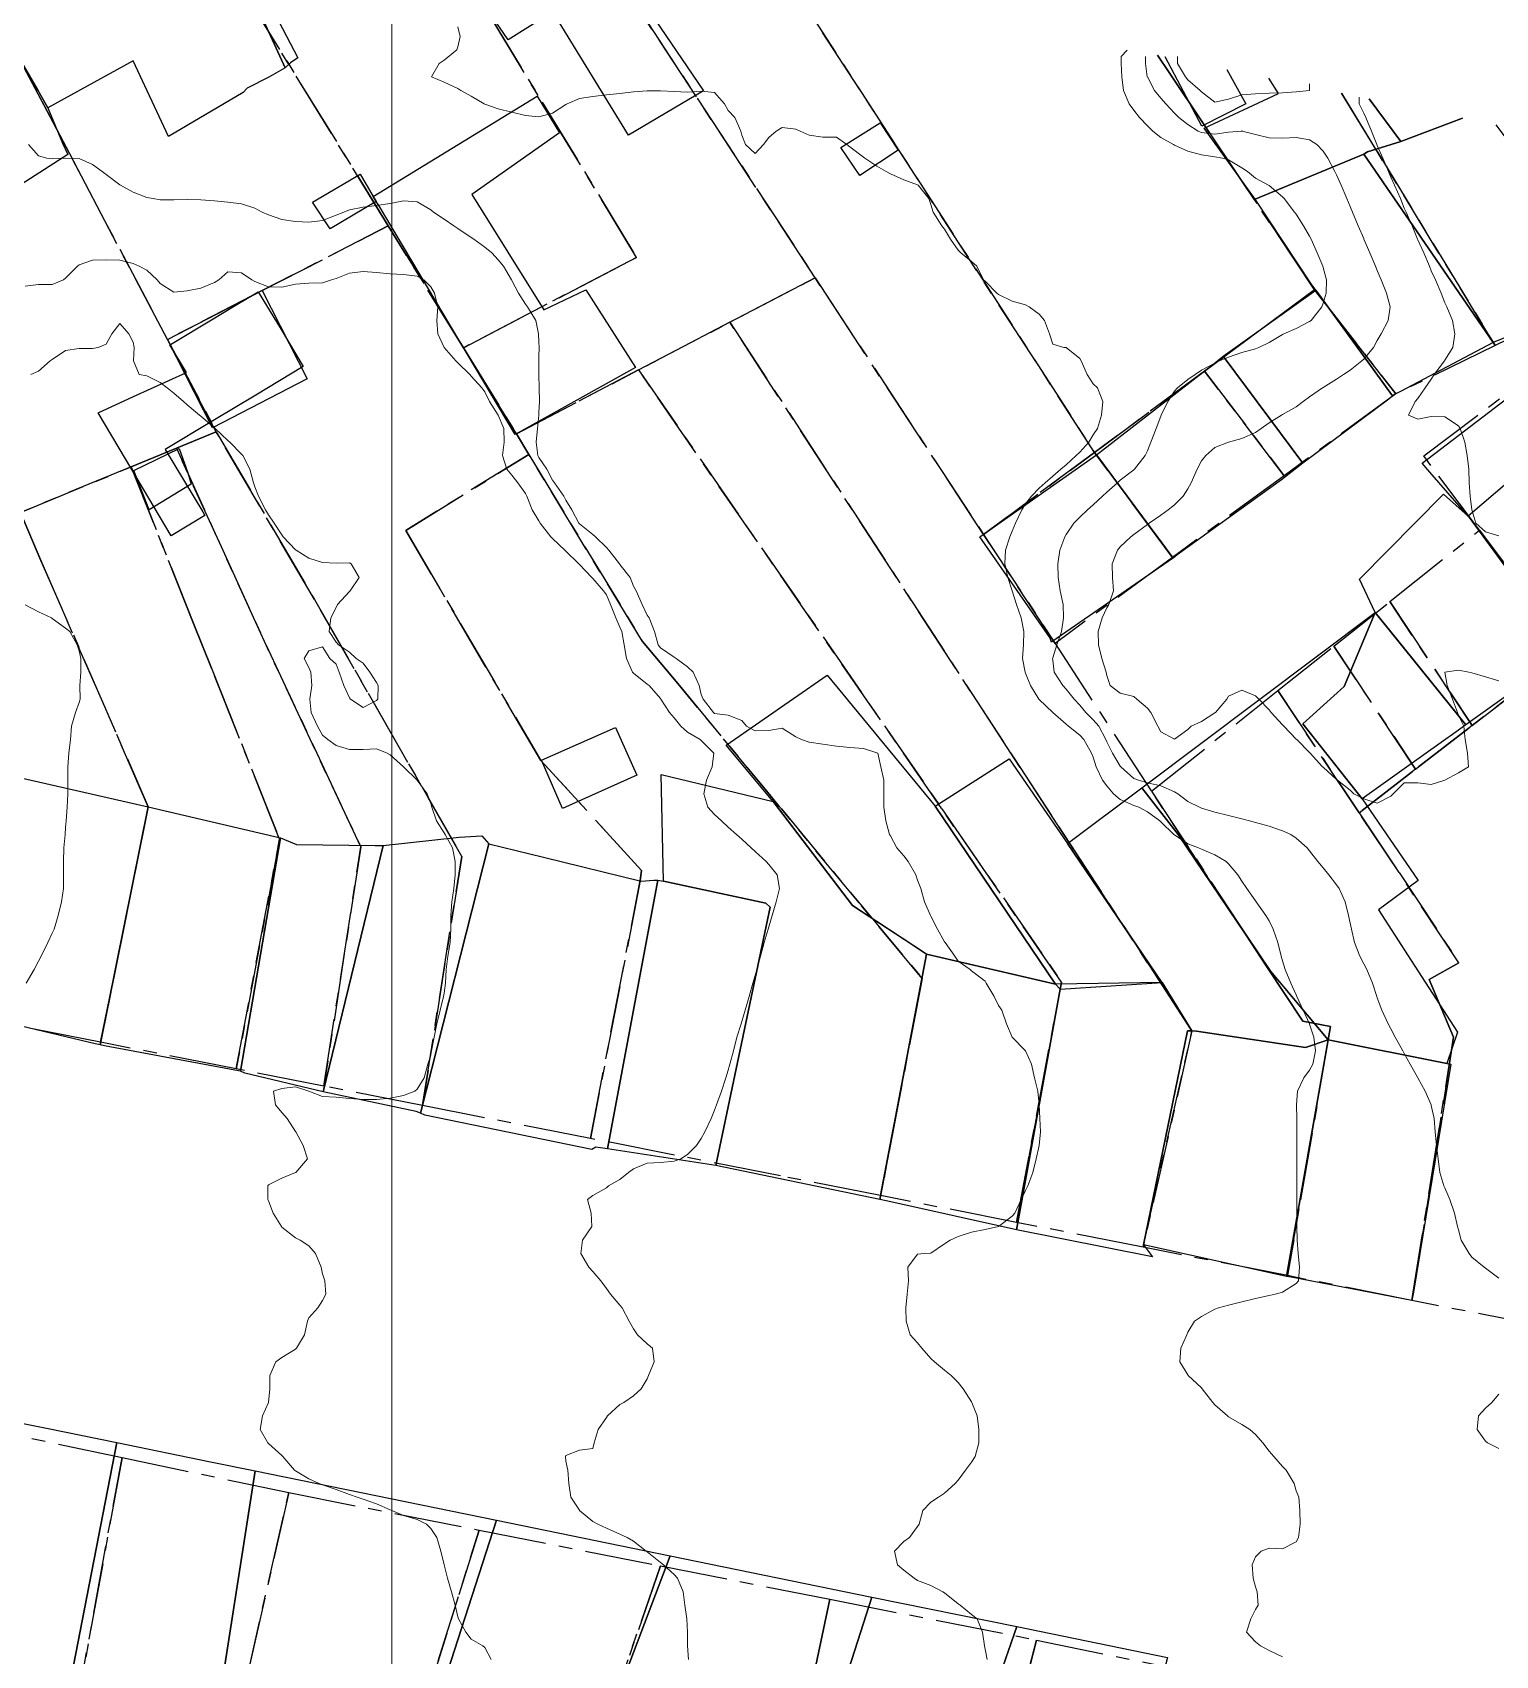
# Model space of a CAD drawing. Header units: centimetres. Extents: x 0 to 642158, y -847 to 649707.
# Drawn here: x 616553.5 to 616607.6, y 621725.4 to 621785.4 of the extents above; entities that cross this region are included whole.
import ezdxf

# ---------------------------------------------------------------- set-up
doc = ezdxf.new("R2010")
doc.units = ezdxf.units.CM
doc.header["$MEASUREMENT"] = 0
doc.linetypes.add('CENTERX2', pattern=[4, 2.5, -0.5, 0.5, -0.5])
doc.layers.add('MEV_grille', color=254, linetype='Continuous', lineweight=9)
doc.layers.add('WAL_topographie 0.5', color=253, linetype='Continuous', lineweight=20)
doc.layers.add('SPW_batiments', color=7, linetype='Continuous')
doc.layers.add('SPW_parcellaire cadastral', color=7, linetype='CENTERX2', lineweight=25, true_color=0xff0542)

# ---------------------------------------------------------------- blocks, each defined once
blk = doc.blocks.new('*U112')
at = {"layer": 'MEV_grille', "transparency": 33554687}
blk.add_lwpolyline([(0, 1825.476), (0, -1825.476)], dxfattribs=at)
blk = doc.blocks.new('*U113')
at = {"layer": 'MEV_grille', "color": 0, "linetype": 'ByBlock', "lineweight": -2, "transparency": 16777216}
blk.add_blockref('*U112', (1200, 0), dxfattribs=at)

msp = doc.modelspace()

# ---------------------------------------------------------------- linework, layer by layer
at = {"layer": 'SPW_batiments'}
for points in [[(616561.532, 621787.002), (616562.871, 621784.083), (616562.268, 621783.735), (616561.463, 621783.34), (616561.318, 621783.177), (616558.553, 621781.549), (616557.248, 621784.34), (616554.09, 621782.608), (616553.719, 621783.256), (616552.889, 621784.704), (616550.118, 621789.956), (616550.435, 621789.82), (616555.353, 621792.767)], [(616578.336, 621783.235), (616575.569, 621781.601), (616572.769, 621786.151), (616571.11, 621785.127), (616568.519, 621788.933), (616567.019, 621787.933), (616566.686, 621788.383), (616562.636, 621785.8), (616563.336, 621784.45), (616563.066, 621784.27), (616562.871, 621784.083), (616561.532, 621787.002), (616561.738, 621787.125), (616567.168, 621790.328)], [(616574.55, 621788.804), (616578.336, 621783.235)], [(616553.719, 621783.256), (616554.09, 621782.608), (616554.64, 621781.3), (616554.837, 621780.882), (616551.237, 621778.582), (616549.031, 621782.266), (616549.307, 621782.488), (616552.889, 621784.704), (616553.719, 621783.256)], [(616598.386, 621782.754), (616596.769, 621781.93), (616595.415, 621784.498)], [(616597.689, 621784.029), (616598.386, 621782.754)], [(616602.955, 621782.942), (616604.122, 621781.357), (616602.895, 621780.983), (616602.757, 621780.898), (616598.737, 621779.232), (616596.851, 621781.851), (616599.594, 621783.134), (616599.242, 621783.708)], [(616573.019, 621781.684), (616569.77, 621779.401), (616572.437, 621775.134), (616573.987, 621775.884), (616575.82, 621773.002), (616571.371, 621770.534), (616566.352, 621778.957), (616566.237, 621779.15), (616566.122, 621779.334), (616572.186, 621783.034), (616573.019, 621781.684)], [(616606.406, 621782.23), (616604.122, 621781.357), (616602.955, 621782.942)], [(616608.329, 621781.833), (616612.1, 621776.011), (616611.931, 621775.956), (616611.99, 621775.74), (616607.536, 621773.938), (616602.757, 621780.898), (616602.895, 621780.983), (616604.122, 621781.357), (616606.406, 621782.23)], [(616585.536, 621781.036), (616584.119, 621780.102), (616583.419, 621781.135), (616584.869, 621782.052), (616585.536, 621781.036)], [(616607.536, 621773.938), (616604.117, 621772.123), (616603.965, 621772.043), (616603.819, 621771.957), (616600.976, 621775.863), (616600.81, 621776.104), (616598.737, 621779.232), (616602.757, 621780.898), (616607.536, 621773.938)], [(616566.122, 621779.334), (616566.237, 621779.15), (616564.537, 621778.133), (616563.878, 621779.117), (616565.637, 621780.15), (616566.122, 621779.334)], [(616557.196, 621769.239), (616555.956, 621771.334), (616557.266, 621771.93), (616559.218, 621772.817), (616558.602, 621773.845), (616558.628, 621773.861), (616560.204, 621774.806), (616560.898, 621775.222), (616561.084, 621775.334), (616561.876, 621775.809), (616562.716, 621774.408), (616562.988, 621773.956), (616563.536, 621773.042), (616561.784, 621771.991), (616560.261, 621771.078), (616560.192, 621771.036), (616558.435, 621769.982), (616559.822, 621767.669), (616559.903, 621767.531), (616558.651, 621766.78), (616557.196, 621769.239)], [(616563.688, 621772.583), (616560.188, 621770.783), (616558.52, 621774.049), (616562.02, 621775.85), (616563.688, 621772.583)], [(616603.819, 621771.957), (616603.681, 621771.839), (616600.497, 621769.472), (616597.556, 621773.424), (616600.976, 621775.863), (616603.819, 621771.957)], [(616600.497, 621769.472), (616599.716, 621768.851), (616595.857, 621766.079), (616595.699, 621765.965), (616592.866, 621769.774), (616597.155, 621773.112), (616597.556, 621773.424), (616600.497, 621769.472)], [(616605.198, 621769.137), (616604.912, 621769.466), (616608.925, 621772.538), (616610.16, 621770.527), (616610.37, 621770.184), (616609.565, 621770.021), (616606.613, 621767.507), (616605.198, 621769.137)], [(616559.264, 621769.115), (616559.388, 621768.7), (616557.838, 621767.749), (616557.271, 621769.198), (616558.954, 621770.017), (616559.264, 621769.115)], [(616595.699, 621765.965), (616595.516, 621765.833), (616591.222, 621762.865), (616591.212, 621762.858), (616591.146, 621763.027), (616588.559, 621766.743), (616592.866, 621769.774), (616595.699, 621765.965)], [(616606.613, 621767.507), (616610.296, 621762.487), (616606.527, 621759.796), (616603.179, 621763.954), (616602.59, 621765.185), (616605.695, 621768.324), (616606.613, 621767.507)], [(616595.894, 621755.746), (616594.546, 621757.47), (616603.179, 621763.954), (616602.027, 621761.221), (616601.266, 621760.53), (616600.505, 621759.838), (616602.69, 621757.058), (616604.767, 621754.045), (616603.3, 621752.962), (616604.509, 621751.085), (616606.214, 621748.44), (616605.82, 621747.283), (616601.437, 621748.154), (616599.658, 621750.273), (616599.303, 621750.696), (616595.894, 621755.746)], [(616602.027, 621761.221), (616603.179, 621763.954), (616603.963, 621762.98), (616606.527, 621759.796), (616606.396, 621759.703), (616605.95, 621759.385), (616605.879, 621759.334), (616604.714, 621758.502), (616604.335, 621758.231), (616602.69, 621757.058), (616601.116, 621759.06), (616600.505, 621759.838), (616601.266, 621760.53), (616602.027, 621761.221)], [(616579.177, 621759.05), (616582.909, 621761.637), (616586.91, 621756.794), (616591.356, 621750.205), (616586.581, 621751.322), (616583.848, 621753.116), (616580.914, 621756.961), (616579.177, 621759.05)], [(616575.872, 621757.935), (616573.122, 621756.701), (616572.346, 621758.495), (616575.089, 621759.702), (616575.872, 621757.935)], [(616589.642, 621758.539), (616591.798, 621755.406), (616595.28, 621750.275), (616591.356, 621750.205), (616586.91, 621756.794), (616589.642, 621758.539)], [(616557.805, 621756.772), (616556.024, 621747.964), (616555.847, 621748.006), (616551.447, 621749.058), (616551.212, 621749.122), (616552.768, 621757.908), (616557.805, 621756.772)], [(616585.766, 621751.857), (616586.581, 621751.322), (616584.858, 621742.256), (616578.798, 621743.512), (616580.803, 621753.059), (616580.64, 621753.205), (616576.864, 621754.014), (616576.773, 621757.967), (616580.914, 621756.961), (616581.469, 621756.233), (616583.848, 621753.116), (616585.766, 621751.857)], [(616596.564, 621748.474), (616596.398, 621748.483), (616596.387, 621748.501), (616595.409, 621750.085), (616595.415, 621750.089), (616595.421, 621750.092), (616595.292, 621750.275), (616595.28, 621750.275), (616591.798, 621755.406), (616594.546, 621757.47), (616595.894, 621755.746), (616596.661, 621754.61), (616599.303, 621750.696), (616601.437, 621748.154), (616600.603, 621747.874), (616596.564, 621748.474)], [(616562.697, 621755.617), (616561.221, 621746.989), (616561.005, 621747.029), (616556.194, 621747.926), (616556.024, 621747.964), (616557.805, 621756.772), (616562.697, 621755.617)], [(616563.291, 621755.38), (616566.192, 621755.333), (616566.488, 621755.337), (616564.276, 621746.236), (616561.379, 621746.921), (616561.221, 621746.989), (616562.697, 621755.617), (616563.291, 621755.38)], [(616570.395, 621755.401), (616567.875, 621745.438), (616567.716, 621745.506), (616564.276, 621746.236), (616566.488, 621755.337), (616569.3, 621755.648), (616570.147, 621755.696), (616570.395, 621755.401)], [(616572.425, 621754.905), (616576.036, 621754.024), (616576.498, 621754.05), (616576.652, 621754.059), (616574.789, 621744.12), (616574.357, 621744.186), (616574.208, 621744.1), (616568.033, 621745.37), (616567.875, 621745.438), (616570.395, 621755.401), (616572.425, 621754.905)], [(616576.864, 621754.014), (616580.64, 621753.205), (616580.803, 621753.059), (616578.798, 621743.512), (616574.789, 621744.12), (616576.652, 621754.059), (616576.864, 621754.014)], [(616591.356, 621750.205), (616591.521, 621750.021), (616589.908, 621741.128), (616585.266, 621742.161), (616585.095, 621742.201), (616584.858, 621742.256), (616586.581, 621751.322), (616591.356, 621750.205)], [(616596.398, 621748.483), (616596.229, 621748.481), (616594.609, 621740.572), (616594.943, 621740.128), (616589.908, 621741.128), (616591.521, 621750.021), (616595.292, 621750.275), (616596.398, 621748.483)], [(616596.564, 621748.474), (616600.603, 621747.874), (616601.437, 621748.154), (616599.89, 621739.407), (616599.67, 621739.455), (616594.609, 621740.572), (616596.229, 621748.481), (616596.398, 621748.483), (616596.564, 621748.474)], [(616605.82, 621747.283), (616605.969, 621747.253), (616604.596, 621738.825), (616604.536, 621738.512), (616600.071, 621739.381), (616599.89, 621739.407), (616601.437, 621748.154), (616605.82, 621747.283)], [(616547.052, 621716.624), (616547.895, 621721.438), (616550.773, 621734.463), (616552.321, 621734.147), (616554.049, 621733.794), (616556.649, 621733.262), (616553.17, 621715.391), (616547.052, 621716.624)], [(616552.853, 621713.779), (616553.17, 621715.391), (616556.649, 621733.262), (616560.103, 621732.556), (616561.761, 621732.217), (616558.727, 621712.8), (616555.925, 621713.267), (616554.528, 621706.818), (616551.619, 621707.497), (616552.853, 621713.779)], [(616561.761, 621732.217), (616570.688, 621730.393), (616562.4, 621704.76), (616557.865, 621690.607), (616556.188, 621689.757), (616553.786, 621693.716), (616558.727, 621712.8), (616561.761, 621732.217)], [(616577.103, 621729.081), (616572.599, 621717.19), (616571.733, 621715.137), (616569.672, 621710.252), (616566.964, 621702.755), (616562.4, 621704.76), (616570.688, 621730.393), (616577.103, 621729.081)], [(616584.565, 621727.556), (616581.508, 621718.03), (616581.253, 621717.476), (616579.75, 621714.215), (616578.67, 621709.952), (616578.297, 621708.479), (616569.672, 621710.252), (616572.599, 621717.19), (616577.103, 621729.081), (616584.565, 621727.556)], [(616583.891, 621713.417), (616579.75, 621714.215), (616581.508, 621718.03), (616584.565, 621727.556), (616589.919, 621726.462), (616586.687, 621717.134), (616586.453, 621715.596), (616583.891, 621713.417)], [(616586.453, 621715.596), (616586.687, 621717.134), (616586.962, 621717.926), (616589.919, 621726.462), (616595.491, 621725.322), (616594.802, 621722.696), (616594.281, 621720.712), (616593.892, 621719.229), (616593.891, 621719.226), (616593.889, 621719.218), (616591.374, 621716.209), (616588.493, 621717.33), (616586.453, 621715.596)]]:
    msp.add_lwpolyline(points, dxfattribs=at)
at = {"layer": 'SPW_parcellaire cadastral'}
for points in [[(616558.082, 621792.203), (616561.354, 621786.893), (616566.681, 621778.247), (616562.021, 621775.849), (616558.513, 621774.045), (616554.891, 621780.916), (616554.05, 621782.509), (616550.062, 621790.061)], [(616569.459, 621773.738), (616566.681, 621778.247), (616561.354, 621786.893), (616558.082, 621792.203)], [(616558.847, 621770.025), (616557.174, 621769.336), (616553.082, 621767.652), (616552.488, 621769.048), (616551.179, 621772.129), (616548.36, 621778.761), (616544.906, 621786.888), (616550.062, 621790.061), (616554.05, 621782.509), (616554.891, 621780.916), (616558.513, 621774.045), (616560.321, 621770.632), (616558.847, 621770.025)], [(616569.459, 621773.738), (616575.862, 621777.078), (616568.223, 621789.653), (616567.906, 621790.176)], [(616567.906, 621790.176), (616568.223, 621789.653), (616575.862, 621777.078), (616569.459, 621773.738)], [(616574.235, 621788.869), (616575.912, 621786.313), (616582.467, 621776.323), (616579.317, 621774.68), (616575.939, 621772.918), (616571.417, 621770.559), (616569.459, 621773.738)], [(616581.46, 621787.378), (616581.869, 621786.745), (616592.796, 621769.867), (616588.692, 621766.836), (616582.467, 621776.323), (616575.912, 621786.313), (616574.235, 621788.869)], [(616595.125, 621784.558), (616595.555, 621783.916), (616596.856, 621781.973), (616600.937, 621775.879), (616596.867, 621772.873), (616592.796, 621769.867), (616581.869, 621786.745), (616581.46, 621787.378)], [(616607.614, 621773.823), (616603.938, 621772.031), (616600.937, 621775.879), (616596.856, 621781.973), (616595.555, 621783.916), (616595.125, 621784.558)], [(616607.637, 621781.976), (616612.1, 621776.01), (616607.614, 621773.823), (616603.23, 621781.015), (616601.926, 621783.154)], [(616601.926, 621783.154), (616603.23, 621781.015), (616607.614, 621773.823)], [(616571.875, 621769.794), (616567.326, 621766.982), (616572.322, 621758.483), (616576.049, 621754.416), (616575.995, 621754.049), (616574.16, 621744.504), (616567.948, 621745.725), (616569.399, 621754.932), (616563.954, 621764.433), (616560.321, 621770.632), (616558.513, 621774.045), (616562.021, 621775.849), (616566.681, 621778.247), (616569.459, 621773.738), (616571.417, 621770.559), (616571.875, 621769.794)], [(616591.336, 621762.806), (616594.902, 621757.347), (616599.173, 621750.854), (616600.495, 621748.847), (616601.522, 621748.645), (616599.933, 621739.436), (616594.591, 621740.486), (616596.399, 621748.483), (616591.691, 621755.702), (616589.842, 621758.538), (616579.317, 621774.68), (616582.467, 621776.323), (616588.692, 621766.836), (616591.336, 621762.806)], [(616599.81, 621769.009), (616596.867, 621772.873), (616600.937, 621775.879), (616603.938, 621772.031), (616599.81, 621769.009)], [(616575.939, 621772.918), (616579.317, 621774.68), (616589.842, 621758.538), (616591.691, 621755.702), (616596.399, 621748.483), (616594.591, 621740.486), (616589.914, 621741.406), (616591.58, 621750.286), (616587.152, 621756.693), (616575.939, 621772.918)], [(616571.875, 621769.794), (616571.417, 621770.559), (616575.939, 621772.918), (616587.152, 621756.693), (616591.58, 621750.286), (616589.914, 621741.406), (616584.885, 621742.395), (616586.428, 621750.423), (616584.088, 621753.214), (616581.217, 621756.691), (616581.14, 621756.785), (616580.667, 621757.357), (616577.393, 621761.323), (616576.081, 621762.879), (616571.875, 621769.794)], [(616599.81, 621769.009), (616595.682, 621765.988), (616592.796, 621769.867), (616596.867, 621772.873), (616599.81, 621769.009)], [(616623.997, 621744.39), (616622.196, 621746.789), (616618.87, 621751.22), (616618.372, 621751.884), (616617.069, 621753.619), (616614.916, 621756.488), (616611.386, 621761.191), (616610.366, 621762.549), (616609.383, 621763.859), (616607.032, 621766.991), (616604.971, 621769.737), (616608.62, 621772.488), (616610.171, 621770.255), (616611.85, 621768.049), (616612.977, 621766.568), (616617.066, 621761.196), (616619.132, 621758.483), (616619.918, 621757.45), (616627.793, 621747.104), (616623.997, 621744.39)], [(616558.847, 621770.025), (616560.321, 621770.632), (616563.954, 621764.433), (616569.399, 621754.932), (616567.948, 621745.725), (616564.304, 621746.442), (616565.664, 621755.282), (616562.169, 621762.737), (616558.847, 621770.025)], [(616561.063, 621747.079), (616562.662, 621755.576), (616560.143, 621761.892), (616559.483, 621763.546), (616557.174, 621769.336), (616558.847, 621770.025), (616562.169, 621762.737), (616565.664, 621755.282), (616564.304, 621746.442), (616561.063, 621747.079)], [(616571.875, 621769.794), (616576.081, 621762.879), (616577.393, 621761.323), (616580.667, 621757.357), (616581.14, 621756.785), (616581.217, 621756.691), (616584.088, 621753.214), (616586.428, 621750.423), (616584.885, 621742.395), (616581.186, 621743.122), (616574.16, 621744.504), (616575.995, 621754.049), (616576.049, 621754.416), (616572.322, 621758.483), (616567.326, 621766.982), (616571.875, 621769.794)], [(616591.336, 621762.806), (616588.692, 621766.836), (616592.796, 621769.867), (616595.682, 621765.988), (616591.336, 621762.806)], [(616551.195, 621749.02), (616552.951, 621758.938), (616552.411, 621759.044), (616552.435, 621759.162), (616552.759, 621760.81), (616551.767, 621762.604), (616549.98, 621765.986), (616548.936, 621767.961), (616552.488, 621769.048), (616553.082, 621767.652), (616553.839, 621765.872), (616557.805, 621756.771), (616556.045, 621748.066), (616551.195, 621749.02)], [(616561.063, 621747.079), (616556.045, 621748.066), (616557.805, 621756.771), (616553.839, 621765.872), (616553.082, 621767.652), (616557.174, 621769.336), (616559.483, 621763.546), (616560.143, 621761.892), (616562.662, 621755.576), (616561.063, 621747.079)], [(616606.763, 621759.773), (616603.713, 621764.352), (616607.032, 621766.991), (616609.383, 621763.859), (616610.366, 621762.549), (616606.763, 621759.773)], [(616606.763, 621759.773), (616604.671, 621758.162), (616601.645, 621762.707), (616603.713, 621764.352), (616606.763, 621759.773)], [(616601.645, 621762.707), (616604.671, 621758.162), (616602.58, 621756.551), (616599.576, 621761.063), (616601.645, 621762.707)], [(616606.763, 621759.773), (616610.366, 621762.549), (616611.386, 621761.191), (616608.872, 621756.538), (616611.509, 621752.877), (616610.923, 621752.255), (616612.676, 621750.027), (616614.371, 621747.874), (616617.798, 621743.518), (616619.591, 621741.239), (616613.372, 621736.793), (616604.535, 621738.512), (616606.073, 621748.255), (616605.173, 621750.388), (616606.273, 621751.005), (616604.056, 621754.334), (616602.58, 621756.551), (616604.671, 621758.162), (616606.763, 621759.773)], [(616604.535, 621738.512), (616599.933, 621739.436), (616601.522, 621748.645), (616600.495, 621748.847), (616599.173, 621750.854), (616594.902, 621757.347), (616599.576, 621761.063), (616602.58, 621756.551), (616604.056, 621754.334), (616606.273, 621751.005), (616605.173, 621750.388), (616606.073, 621748.255), (616604.535, 621738.512)], [(616556.836, 621732.714), (616552.221, 621707.297), (616550.558, 621699.61), (616550.247, 621700.099), (616548.846, 621702.331), (616545.322, 621707.828), (616547.344, 621716.578), (616548.062, 621720.886), (616548.477, 621723.316), (616550.571, 621734.033), (616556.836, 621732.714)], [(616556.836, 621732.714), (616563, 621731.416), (616558.728, 621712.499), (616554.03, 621693.449), (616556.348, 621689.849), (616555.225, 621689.011), (616551.607, 621686.309), (616545.71, 621696.678), (616550.558, 621699.61), (616552.221, 621707.297), (616556.836, 621732.714)], [(616563, 621731.416), (616570.044, 621730.027), (616564.935, 621713.745), (616562.446, 621704.8), (616557.948, 621690.883), (616557.324, 621690.479), (616556.348, 621689.849), (616554.03, 621693.449), (616558.728, 621712.499), (616563, 621731.416)], [(616559.14, 621691.77), (616557.948, 621690.883), (616562.446, 621704.8), (616564.935, 621713.745), (616570.044, 621730.027), (616576.742, 621728.707), (616573.435, 621719.102), (616572.512, 621716.706), (616567.229, 621703.001), (616565.01, 621696.159), (616562.618, 621694.371), (616559.14, 621691.77)], [(616577.347, 621705.464), (616575.171, 621703.758), (616571.325, 621700.881), (616570.402, 621700.191), (616569.472, 621699.495), (616566.129, 621696.995), (616565.01, 621696.159), (616567.229, 621703.001), (616572.512, 621716.706), (616573.435, 621719.102), (616576.742, 621728.707), (616583.015, 621727.471), (616580.803, 621717.206), (616579.69, 621713.426), (616578.547, 621709.542), (616578.44, 621709.179), (616578.131, 621708.129), (616577.347, 621705.464)], [(616578.547, 621709.542), (616579.69, 621713.426), (616580.803, 621717.206), (616583.015, 621727.471), (616590.654, 621725.965), (616588.288, 621716.882), (616586.911, 621715.846), (616582.755, 621712.717), (616578.547, 621709.542)], [(616577.347, 621705.464), (616578.131, 621708.129), (616578.44, 621709.179), (616578.547, 621709.542), (616582.755, 621712.717), (616586.911, 621715.846), (616588.288, 621716.882), (616590.654, 621725.965), (616595.176, 621725.031), (616593.412, 621718.238), (616590.793, 621716.122), (616583.702, 621710.517), (616580.123, 621707.642), (616578.664, 621706.498), (616577.347, 621705.464)]]:
    msp.add_lwpolyline(points, dxfattribs=at)
at = {"layer": 'WAL_topographie 0.5'}
for points in [[(616569.25, 621785.607), (616569.336, 621785.25), (616569.25, 621784.865), (616569.221, 621784.75), (616568.75, 621784.373), (616568.568, 621784.25), (616568.279, 621783.75), (616568.75, 621783.56), (616569.25, 621783.319), (616569.37, 621783.25), (616569.75, 621783.034), (616570.229, 621782.75), (616570.25, 621782.737), (616570.75, 621782.567), (616571.25, 621782.451), (616571.75, 621782.319), (616572.25, 621782.277), (616572.75, 621782.404), (616573.25, 621782.725), (616573.302, 621782.75), (616573.75, 621782.953), (616574.25, 621783.023), (616574.75, 621783.089), (616575.25, 621783.143), (616575.75, 621783.199), (616576.25, 621783.241), (616576.75, 621783.24), (616577.25, 621783.207), (616577.75, 621783.184), (616578.25, 621783.226), (616578.75, 621783.175), (616579.12, 621782.75), (616579.25, 621782.513), (616579.494, 621782.25), (616579.723, 621781.75), (616579.75, 621781.6), (616579.89, 621781.25), (616580.25, 621780.917), (616580.56, 621781.25), (616580.75, 621781.512), (616581.028, 621781.75), (616581.25, 621781.883), (616581.75, 621781.816), (616581.917, 621781.75), (616582.25, 621781.594), (616582.75, 621781.517), (616583.25, 621781.517), (616583.633, 621781.25), (616583.75, 621781.16), (616584.25, 621780.781), (616584.306, 621780.75), (616584.75, 621780.448), (616585.089, 621780.25), (616585.25, 621780.171), (616585.75, 621779.949), (616586.25, 621779.764), (616586.281, 621779.75), (616586.674, 621779.25), (616586.75, 621779.036), (616586.831, 621778.75), (616587.154, 621778.25), (616587.25, 621778.12), (616587.476, 621777.75), (616587.75, 621777.341), (616587.859, 621777.25), (616588.25, 621776.929), (616588.45, 621776.75), (616588.695, 621776.25), (616588.75, 621776.197), (616589.19, 621775.75), (616589.25, 621775.707), (616589.75, 621775.459), (616590.25, 621775.33), (616590.385, 621775.25), (616590.75, 621774.979), (616590.95, 621774.75), (616591.131, 621774.25), (616591.25, 621773.875), (616591.666, 621773.75), (616591.75, 621773.743), (616592.25, 621773.339), (616592.297, 621773.25), (616592.528, 621772.75), (616592.75, 621772.409), (616592.901, 621772.25), (616593.101, 621771.75), (616593.06, 621771.25), (616592.904, 621770.75), (616592.75, 621770.514), (616592.585, 621770.25), (616592.25, 621769.882), (616592.119, 621769.75), (616591.75, 621769.412), (616591.557, 621769.25), (616591.25, 621768.994), (616590.969, 621768.75), (616590.75, 621768.545), (616590.468, 621768.25), (616590.25, 621767.966), (616590.106, 621767.75), (616589.871, 621767.25), (616589.75, 621766.953), (616589.663, 621766.75), (616589.501, 621766.25), (616589.486, 621765.75), (616589.595, 621765.25), (616589.75, 621764.75), (616589.75, 621764.75), (616589.908, 621764.25), (616590.084, 621763.75), (616590.179, 621763.25), (616590.165, 621762.75), (616590.132, 621762.25), (616590.228, 621761.75), (616590.25, 621761.708), (616590.431, 621761.25), (616590.733, 621760.75), (616590.75, 621760.729), (616591.25, 621760.252), (616591.252, 621760.25), (616591.75, 621759.823), (616591.837, 621759.75), (616592.25, 621759.421), (616592.402, 621759.25), (616592.688, 621758.75), (616592.75, 621758.608), (616592.859, 621758.25), (616593.092, 621757.75), (616593.25, 621757.548), (616593.503, 621757.25), (616593.75, 621757.039), (616594.25, 621756.815), (616594.441, 621756.75), (616594.75, 621756.584), (616595.208, 621756.25), (616595.25, 621756.211), (616595.732, 621755.75), (616595.75, 621755.735), (616596.25, 621755.396), (616596.638, 621755.25), (616596.75, 621755.199), (616597.25, 621754.991), (616597.664, 621754.75), (616597.75, 621754.657), (616598.093, 621754.25), (616598.25, 621754.021), (616598.434, 621753.75), (616598.75, 621753.292), (616598.78, 621753.25), (616599.136, 621752.75), (616599.25, 621752.554), (616599.406, 621752.25), (616599.581, 621751.75), (616599.7, 621751.25), (616599.75, 621751.071), (616599.844, 621750.75), (616600.055, 621750.25), (616600.25, 621749.817), (616600.279, 621749.75), (616600.511, 621749.25), (616600.746, 621748.75), (616600.75, 621748.736), (616600.909, 621748.25), (616600.962, 621747.75), (616600.871, 621747.25), (616600.75, 621747.028), (616600.542, 621746.75), (616600.306, 621746.25), (616600.271, 621745.75), (616600.278, 621745.25), (616600.278, 621744.75), (616600.278, 621744.25), (616600.278, 621743.75), (616600.278, 621743.25), (616600.278, 621742.75), (616600.278, 621742.25), (616600.278, 621741.75), (616600.278, 621741.25), (616600.292, 621740.75), (616600.327, 621740.25), (616600.379, 621739.75), (616600.338, 621739.25), (616600.25, 621739.148), (616599.75, 621738.83), (616599.477, 621738.75), (616599.25, 621738.696), (616598.75, 621738.595), (616598.25, 621738.467), (616597.75, 621738.343), (616597.385, 621738.25), (616597.25, 621738.196), (616596.75, 621737.931), (616596.493, 621737.75), (616596.25, 621737.35), (616596.207, 621737.25), (616595.986, 621736.75), (616595.957, 621736.25), (616596.25, 621735.764), (616596.26, 621735.75), (616596.75, 621735.287), (616596.783, 621735.25), (616597.173, 621734.75), (616597.25, 621734.661), (616597.71, 621734.25), (616597.75, 621734.22), (616598.25, 621733.929), (616598.534, 621733.75), (616598.75, 621733.567), (616599.025, 621733.25), (616599.25, 621732.943), (616599.431, 621732.75), (616599.75, 621732.384), (616599.878, 621732.25), (616600.175, 621731.75), (616600.25, 621731.481), (616600.354, 621731.25), (616600.386, 621730.75), (616600.395, 621730.25), (616600.338, 621729.75), (616600.25, 621729.6), (616599.75, 621729.342), (616599.25, 621729.361), (616598.964, 621729.25), (616598.75, 621729.036), (616598.63, 621728.75), (616598.667, 621728.25), (616598.75, 621727.932), (616598.811, 621727.75), (616598.845, 621727.25), (616598.75, 621727.091), (616598.58, 621726.75), (616598.42, 621726.25), (616598.75, 621725.896), (616598.932, 621725.75), (616599.25, 621725.581), (616599.75, 621725.348)], [(616594, 621784.736), (616593.782, 621784.5), (616593.783, 621784.25), (616593.803, 621783.75), (616593.868, 621783.25), (616594.076, 621782.75), (616594.25, 621782.517), (616594.459, 621782.25), (616594.75, 621781.94), (616594.95, 621781.75), (616595.25, 621781.515), (616595.718, 621781.25), (616595.75, 621781.232), (616596.25, 621781.006), (616596.75, 621780.865), (616597.25, 621780.797), (616597.527, 621780.75), (616597.75, 621780.681), (616598.25, 621780.389), (616598.454, 621780.25), (616598.75, 621780.012), (616599.232, 621779.75), (616599.25, 621779.737), (616599.75, 621779.318), (616599.806, 621779.25), (616600.191, 621778.75), (616600.25, 621778.672), (616600.529, 621778.25), (616600.75, 621777.862), (616600.803, 621777.75), (616601.027, 621777.25), (616601.237, 621776.75), (616601.25, 621776.702), (616601.375, 621776.25), (616601.366, 621775.75), (616601.25, 621775.392), (616601.199, 621775.25), (616600.803, 621774.75), (616600.75, 621774.709), (616600.25, 621774.451), (616599.8, 621774.25), (616599.75, 621774.226), (616599.25, 621773.938), (616598.868, 621773.75), (616598.75, 621773.697), (616598.25, 621773.56), (616597.75, 621773.394), (616597.422, 621773.25), (616597.25, 621773.171), (616596.75, 621772.904), (616596.521, 621772.75), (616596.25, 621772.565), (616595.871, 621772.25), (616595.75, 621772.133), (616595.503, 621771.75), (616595.266, 621771.25), (616595.25, 621771.209), (616595.077, 621770.75), (616594.881, 621770.25), (616594.75, 621769.931), (616594.666, 621769.75), (616594.281, 621769.25), (616594.25, 621769.223), (616593.75, 621768.839), (616593.644, 621768.75), (616593.25, 621768.402), (616593.093, 621768.25), (616592.75, 621767.932), (616592.541, 621767.75), (616592.25, 621767.481), (616592.03, 621767.25), (616591.75, 621766.831), (616591.703, 621766.75), (616591.519, 621766.25), (616591.437, 621765.75), (616591.451, 621765.25), (616591.532, 621764.75), (616591.633, 621764.25), (616591.651, 621763.75), (616591.574, 621763.25), (616591.408, 621762.75), (616591.25, 621762.275), (616591.243, 621762.25), (616591.25, 621762.19), (616591.308, 621761.75), (616591.621, 621761.25), (616591.75, 621761.112), (616592.047, 621760.75), (616592.25, 621760.527), (616592.477, 621760.25), (616592.75, 621759.985), (616592.951, 621759.75), (616593.217, 621759.25), (616593.25, 621759.175), (616593.459, 621758.75), (616593.75, 621758.268), (616593.766, 621758.25), (616594.25, 621757.812), (616594.421, 621757.75), (616594.75, 621757.648), (616595.25, 621757.546), (616595.75, 621757.326), (616595.876, 621757.25), (616596.25, 621756.966), (616596.676, 621756.75), (616596.75, 621756.714), (616597.25, 621756.575), (616597.75, 621756.452), (616598.25, 621756.321), (616598.525, 621756.25), (616598.75, 621756.19), (616599.25, 621756.053), (616599.75, 621755.881), (616600.05, 621755.75), (616600.25, 621755.605), (616600.662, 621755.25), (616600.75, 621755.136), (616601.056, 621754.75), (616601.25, 621754.508), (616601.464, 621754.25), (616601.75, 621753.882), (616601.844, 621753.75), (616602.06, 621753.25), (616602.184, 621752.75), (616602.25, 621752.469), (616602.301, 621752.25), (616602.413, 621751.75), (616602.602, 621751.25), (616602.75, 621750.968), (616602.867, 621750.75), (616603.07, 621750.25), (616603.231, 621749.75), (616603.25, 621749.7), (616603.415, 621749.25), (616603.651, 621748.75), (616603.75, 621748.566), (616603.918, 621748.25), (616604.194, 621747.75), (616604.25, 621747.65), (616604.474, 621747.25), (616604.75, 621746.75), (616604.75, 621746.75), (616605.023, 621746.25), (616605.246, 621745.75), (616605.25, 621745.73), (616605.354, 621745.25), (616605.388, 621744.75), (616605.437, 621744.25), (616605.502, 621743.75), (616605.568, 621743.25), (616605.718, 621742.75), (616605.75, 621742.683), (616605.941, 621742.25), (616606.104, 621741.75), (616606.217, 621741.25), (616606.25, 621741.133), (616606.36, 621740.75), (616606.652, 621740.25), (616606.75, 621740.121), (616607.206, 621739.75), (616607.25, 621739.71), (616607.75, 621739.337)], [(616594.679, 621784.5), (616594.679, 621784.25), (616594.749, 621783.75), (616594.75, 621783.747), (616595.016, 621783.25), (616595.25, 621782.961), (616595.431, 621782.75), (616595.75, 621782.414), (616595.917, 621782.25), (616596.25, 621781.99), (616596.635, 621781.75), (616596.75, 621781.7), (616597.25, 621781.632), (616597.75, 621781.711), (616598.236, 621781.75), (616598.25, 621781.751), (616598.257, 621781.75), (616598.75, 621781.626), (616599.25, 621781.5), (616599.75, 621781.48), (616600.25, 621781.507), (616600.75, 621781.425), (616601.02, 621781.25), (616601.25, 621781.009), (616601.419, 621780.75), (616601.689, 621780.25), (616601.75, 621780.128), (616601.918, 621779.75), (616602.131, 621779.25), (616602.25, 621778.962), (616602.337, 621778.75), (616602.55, 621778.25), (616602.75, 621777.773), (616602.76, 621777.75), (616602.972, 621777.25), (616603.182, 621776.75), (616603.25, 621776.591), (616603.394, 621776.25), (616603.594, 621775.75), (616603.727, 621775.25), (616603.658, 621774.75), (616603.394, 621774.25), (616603.25, 621774), (616603.107, 621773.75), (616602.75, 621773.315), (616602.682, 621773.25), (616602.25, 621772.913), (616602.005, 621772.75), (616601.75, 621772.579), (616601.25, 621772.268), (616601.222, 621772.25), (616600.75, 621771.928), (616600.508, 621771.75), (616600.25, 621771.559), (616599.75, 621771.269), (616599.715, 621771.25), (616599.25, 621770.959), (616598.957, 621770.75), (616598.75, 621770.603), (616598.25, 621770.383), (616597.75, 621770.25), (616597.75, 621770.25), (616597.25, 621770.053), (616596.907, 621769.75), (616596.75, 621769.561), (616596.594, 621769.25), (616596.371, 621768.75), (616596.25, 621768.518), (616596.075, 621768.25), (616595.75, 621767.931), (616595.519, 621767.75), (616595.25, 621767.555), (616594.819, 621767.25), (616594.75, 621767.2), (616594.25, 621766.836), (616594.142, 621766.75), (616593.75, 621766.378), (616593.642, 621766.25), (616593.454, 621765.75), (616593.467, 621765.25), (616593.495, 621764.75), (616593.332, 621764.25), (616593.25, 621764.129), (616593.077, 621763.75), (616592.935, 621763.25), (616592.944, 621762.75), (616593.072, 621762.25), (616593.233, 621761.75), (616593.25, 621761.617), (616593.375, 621761.25), (616593.75, 621760.97), (616594.25, 621760.846), (616594.362, 621760.75), (616594.75, 621760.411), (616594.88, 621760.25), (616595.141, 621759.75), (616595.25, 621759.543), (616595.75, 621759.264), (616596.25, 621759.625), (616596.369, 621759.75), (616596.75, 621759.918), (616597.25, 621760.237), (616597.265, 621760.25), (616597.684, 621760.75), (616597.75, 621760.854), (616598.25, 621761.079), (616598.75, 621760.864), (616598.869, 621760.75), (616599.25, 621760.35), (616599.333, 621760.25), (616599.75, 621759.796), (616599.794, 621759.75), (616600.25, 621759.273), (616600.273, 621759.25), (616600.75, 621758.773), (616600.773, 621758.75), (616601.231, 621758.25), (616601.25, 621758.228), (616601.75, 621757.773), (616601.778, 621757.75), (616602.25, 621757.381), (616602.387, 621757.25), (616602.75, 621757.06), (616603.25, 621756.898), (616603.75, 621757.155), (616603.841, 621757.25), (616604.25, 621757.659), (616604.75, 621757.653), (616605.25, 621757.598), (616605.75, 621757.75), (616605.75, 621757.75), (616606.25, 621758.019), (616606.625, 621758.25), (616606.583, 621758.75), (616606.5, 621759.25), (616606.456, 621759.75), (616606.25, 621760.139), (616606.221, 621760.25), (616606.034, 621760.75), (616605.833, 621761.25), (616605.75, 621761.75), (616605.75, 621761.75), (616605.75, 621761.75), (616606.25, 621761.817), (616606.639, 621761.75), (616606.75, 621761.726), (616607.25, 621761.577), (616607.75, 621761.424)], [(616595.861, 621784.5), (616595.861, 621784.25), (616596.159, 621783.75), (616596.25, 621783.645), (616596.703, 621783.25), (616596.75, 621783.201), (616597.25, 621782.816), (616597.75, 621782.927), (616598.25, 621783.09), (616598.75, 621783.13), (616599.25, 621783.147), (616599.75, 621783.166), (616600.25, 621783.203), (616600.75, 621783.25), (616600.75, 621783.5)], [(616602.577, 621783), (616602.577, 621782.75), (616602.75, 621782.413), (616602.828, 621782.25), (616603.041, 621781.75), (616603.235, 621781.25), (616603.25, 621781.214), (616603.462, 621780.75), (616603.668, 621780.25), (616603.75, 621780.047), (616603.89, 621779.75), (616604.107, 621779.25), (616604.25, 621778.897), (616604.322, 621778.75), (616604.541, 621778.25), (616604.742, 621777.75), (616604.75, 621777.73), (616604.975, 621777.25), (616605.181, 621776.75), (616605.25, 621776.576), (616605.409, 621776.25), (616605.618, 621775.75), (616605.75, 621775.404), (616605.826, 621775.25), (616606.029, 621774.75), (616606.122, 621774.25), (616606.045, 621773.75), (616605.75, 621773.276), (616605.733, 621773.25), (616605.354, 621772.75), (616605.25, 621772.574), (616605.02, 621772.25), (616604.75, 621771.856), (616604.648, 621771.75), (616604.404, 621771.25), (616604.75, 621771.1), (616605.25, 621771.193), (616605.75, 621771.184), (616606.25, 621770.852), (616606.318, 621770.75), (616606.486, 621770.25), (616606.578, 621769.75), (616606.634, 621769.25), (616606.656, 621768.75), (616606.689, 621768.25), (616606.75, 621767.75), (616606.75, 621767.75), (616606.901, 621767.25), (616607.25, 621766.935), (616607.75, 621766.787)], [(616553.372, 621781.25), (616553.75, 621780.831), (616554.05, 621780.75), (616554.25, 621780.72), (616554.75, 621780.75), (616554.75, 621780.75), (616554.75, 621780.75), (616555.25, 621780.731), (616555.75, 621780.516), (616556.1, 621780.25), (616556.25, 621780.138), (616556.75, 621779.765), (616556.776, 621779.75), (616557.25, 621779.487), (616557.75, 621779.29), (616557.99, 621779.25), (616558.25, 621779.209), (616558.75, 621779.205), (616559.25, 621779.216), (616559.75, 621779.201), (616560.25, 621779.166), (616560.75, 621779.125), (616561.25, 621779.064), (616561.75, 621778.902), (616562.019, 621778.75), (616562.25, 621778.656), (616562.75, 621778.48), (616563.25, 621778.407), (616563.75, 621778.383), (616564.25, 621778.441), (616564.75, 621778.637), (616565.033, 621778.75), (616565.25, 621778.842), (616565.75, 621778.935), (616566.25, 621778.992), (616566.75, 621779.074), (616567.25, 621779.169), (616567.75, 621779.133), (616568.25, 621778.839), (616568.36, 621778.75), (616568.75, 621778.487), (616569.102, 621778.25), (616569.25, 621778.15), (616569.75, 621777.809), (616569.841, 621777.75), (616570.25, 621777.457), (616570.511, 621777.25), (616570.75, 621776.987), (616570.941, 621776.75), (616571.238, 621776.25), (616571.25, 621776.224), (616571.491, 621775.75), (616571.75, 621775.346), (616571.824, 621775.25), (616572.135, 621774.75), (616572.24, 621774.25), (616572.25, 621773.95), (616572.26, 621773.75), (616572.25, 621773.417), (616572.247, 621773.25), (616572.25, 621772.751), (616572.25, 621772.75), (616572.262, 621772.25), (616572.273, 621771.75), (616572.25, 621771.35), (616572.248, 621771.25), (616572.202, 621770.75), (616572.15, 621770.25), (616572.211, 621769.75), (616572.25, 621769.68), (616572.544, 621769.25), (616572.75, 621768.845), (616572.832, 621768.75), (616573.176, 621768.25), (616573.25, 621768.106), (616573.474, 621767.75), (616573.734, 621767.25), (616573.75, 621767.233), (616574.25, 621766.833), (616574.343, 621766.75), (616574.75, 621766.351), (616574.837, 621766.25), (616575.236, 621765.75), (616575.25, 621765.731), (616575.62, 621765.25), (616575.75, 621764.925), (616575.853, 621764.75), (616576.075, 621764.25), (616576.25, 621763.856), (616576.325, 621763.75), (616576.529, 621763.25), (616576.663, 621762.75), (616576.75, 621762.643), (616577.25, 621762.303), (616577.327, 621762.25), (616577.75, 621761.947), (616577.951, 621761.75), (616578.178, 621761.25), (616578.25, 621760.917), (616578.323, 621760.75), (616578.705, 621760.25), (616578.75, 621760.222), (616579.25, 621760.16), (616579.75, 621759.956), (616579.929, 621759.75), (616580.25, 621759.581), (616580.75, 621759.587), (616581.25, 621759.679), (616581.75, 621759.354), (616581.958, 621759.25), (616582.25, 621759.158), (616582.75, 621759.083), (616583.25, 621759.006), (616583.75, 621758.955), (616584.25, 621758.917), (616584.75, 621758.768), (616584.786, 621758.75), (616584.9, 621758.25), (616585, 621757.75), (616585, 621757.25), (616585, 621756.75), (616585.083, 621756.25), (616585.219, 621755.75), (616585.25, 621755.7), (616585.487, 621755.25), (616585.75, 621754.956), (616585.902, 621754.75), (616586.194, 621754.25), (616586.25, 621754.058), (616586.375, 621753.75), (616586.515, 621753.25), (616586.734, 621752.75), (616586.75, 621752.721), (616586.985, 621752.25), (616587.25, 621751.776), (616587.27, 621751.75), (616587.636, 621751.25), (616587.75, 621751.058), (616588.194, 621750.75), (616588.25, 621750.708), (616588.75, 621750.321), (616588.795, 621750.25), (616589.083, 621749.75), (616589.25, 621749.417), (616589.375, 621749.25), (616589.536, 621748.75), (616589.75, 621748.25), (616589.75, 621748.25), (616590.25, 621747.75), (616590.25, 621747.75), (616590.464, 621747.25), (616590.583, 621746.75), (616590.705, 621746.25), (616590.75, 621745.751), (616590.75, 621745.75), (616590.775, 621745.25), (616590.795, 621744.75), (616590.75, 621744.25), (616590.75, 621744.25), (616590.637, 621743.75), (616590.516, 621743.25), (616590.333, 621742.75), (616590.25, 621742.583), (616590.083, 621742.25), (616589.852, 621741.75), (616589.75, 621741.631), (616589.25, 621741.25), (616589.25, 621741.25), (616588.75, 621741.141), (616588.25, 621741.042), (616587.75, 621740.88), (616587.456, 621740.75), (616587.25, 621740.61), (616586.75, 621740.261), (616586.5, 621740.25), (616586.25, 621740.227), (616585.888, 621739.75), (616585.924, 621739.25), (616585.87, 621738.75), (616585.819, 621738.25), (616585.833, 621737.75), (616585.977, 621737.25), (616586.25, 621736.95), (616586.41, 621736.75), (616586.75, 621736.372), (616586.881, 621736.25), (616587.25, 621735.94), (616587.494, 621735.75), (616587.75, 621735.487), (616587.942, 621735.25), (616588.25, 621734.767), (616588.26, 621734.75), (616588.452, 621734.25), (616588.521, 621733.75), (616588.523, 621733.25), (616588.387, 621732.75), (616588.25, 621732.538), (616588.029, 621732.25), (616587.75, 621731.87), (616587.639, 621731.75), (616587.25, 621731.4), (616587.025, 621731.25), (616586.75, 621731.06), (616586.45, 621730.75), (616586.31, 621730.25), (616586.25, 621730.157), (616585.96, 621729.75), (616585.75, 621729.602), (616585.398, 621729.25), (616585.508, 621728.75), (616585.75, 621728.546), (616586.125, 621728.25), (616586.25, 621728.165), (616586.75, 621727.976), (616587.182, 621727.75), (616587.25, 621727.705), (616587.75, 621727.3), (616587.833, 621727.25), (616588.25, 621726.905), (616588.454, 621726.75), (616588.65, 621726.25), (616588.728, 621725.75), (616588.75, 621725.625), (616588.821, 621725.25)], [(616553.25, 621776.011), (616553.75, 621776.071), (616554.25, 621776.076), (616554.671, 621776.25), (616554.75, 621776.308), (616555.187, 621776.75), (616555.25, 621776.8), (616555.75, 621776.97), (616556.25, 621776.994), (616556.75, 621776.97), (616557.25, 621776.858), (616557.472, 621776.75), (616557.75, 621776.606), (616558.132, 621776.25), (616558.25, 621776.112), (616558.75, 621775.787), (616559.25, 621775.848), (616559.75, 621775.941), (616560.25, 621776.146), (616560.417, 621776.25), (616560.75, 621776.54), (616561.25, 621776.503), (616561.633, 621776.25), (616561.75, 621776.191), (616562.25, 621775.986), (616562.75, 621775.975), (616563.25, 621776.088), (616563.75, 621776.122), (616564.25, 621776.14), (616564.583, 621776.25), (616564.75, 621776.301), (616565.25, 621776.491), (616565.75, 621776.551), (616566.25, 621776.522), (616566.75, 621776.472), (616567.25, 621776.448), (616567.75, 621776.387), (616568, 621776.25), (616568.25, 621775.989), (616568.394, 621775.75), (616568.512, 621775.25), (616568.475, 621774.75), (616568.514, 621774.25), (616568.747, 621773.75), (616568.75, 621773.746), (616569.183, 621773.25), (616569.25, 621773.175), (616569.701, 621772.75), (616569.75, 621772.691), (616570.144, 621772.25), (616570.25, 621772.106), (616570.425, 621771.75), (616570.745, 621771.25), (616570.75, 621771.243), (616570.956, 621770.75), (616570.965, 621770.25), (616570.908, 621769.75), (616571.066, 621769.25), (616571.25, 621769.023), (616571.468, 621768.75), (616571.75, 621768.344), (616571.8, 621768.25), (616571.997, 621767.75), (616572.25, 621767.334), (616572.301, 621767.25), (616572.69, 621766.75), (616572.75, 621766.69), (616573.216, 621766.25), (616573.25, 621766.218), (616573.722, 621765.75), (616573.75, 621765.72), (616574.21, 621765.25), (616574.25, 621765.21), (616574.646, 621764.75), (616574.75, 621764.599), (616574.905, 621764.25), (616575.091, 621763.75), (616575.25, 621763.406), (616575.312, 621763.25), (616575.41, 621762.75), (616575.486, 621762.25), (616575.713, 621761.75), (616575.75, 621761.708), (616576.25, 621761.304), (616576.326, 621761.25), (616576.75, 621760.771), (616576.763, 621760.75), (616577.086, 621760.25), (616577.25, 621760.054), (616577.504, 621759.75), (616577.75, 621759.528), (616578.217, 621759.25), (616578.25, 621759.225), (616578.721, 621758.75), (616578.657, 621758.25), (616578.453, 621757.75), (616578.344, 621757.25), (616578.497, 621756.75), (616578.75, 621756.487), (616579, 621756.25), (616579.25, 621756.018), (616579.554, 621755.75), (616579.75, 621755.574), (616580.101, 621755.25), (616580.25, 621755.11), (616580.654, 621754.75), (616580.75, 621754.632), (616581.063, 621754.25), (616581.145, 621753.75), (616581.025, 621753.25), (616580.875, 621752.75), (616580.75, 621752.333), (616580.725, 621752.25), (616580.575, 621751.75), (616580.446, 621751.25), (616580.314, 621750.75), (616580.25, 621750.533), (616580.167, 621750.25), (616580.025, 621749.75), (616579.875, 621749.25), (616579.75, 621748.833), (616579.725, 621748.75), (616579.575, 621748.25), (616579.446, 621747.75), (616579.314, 621747.25), (616579.25, 621747.033), (616579.162, 621746.75), (616579.003, 621746.25), (616578.82, 621745.75), (616578.75, 621745.55), (616578.618, 621745.25), (616578.389, 621744.75), (616578.25, 621744.508), (616578.083, 621744.25), (616577.75, 621743.91), (616577.5, 621743.75), (616577.25, 621743.665), (616576.75, 621743.62), (616576.25, 621743.599), (616575.75, 621743.388), (616575.563, 621743.25), (616575.25, 621742.985), (616574.819, 621742.75), (616574.75, 621742.679), (616574.25, 621742.395), (616574.046, 621742.25), (616574.182, 621741.75), (616574.213, 621741.25), (616573.864, 621740.75), (616573.799, 621740.25), (616574.103, 621739.75), (616574.25, 621739.594), (616574.547, 621739.25), (616574.75, 621738.962), (616574.903, 621738.75), (616575.25, 621738.347), (616575.327, 621738.25), (616575.59, 621737.75), (616575.75, 621737.472), (616575.893, 621737.25), (616576.25, 621736.917), (616576.453, 621736.75), (616576.519, 621736.25), (616576.3, 621735.75), (616576.25, 621735.625), (616576.036, 621735.25), (616575.75, 621734.992), (616575.393, 621734.75), (616575.25, 621734.671), (616574.793, 621734.25), (616574.75, 621734.192), (616574.447, 621733.75), (616574.294, 621733.25), (616574.25, 621733.05), (616573.75, 621732.981), (616573.25, 621732.781), (616573.236, 621732.75), (616573.25, 621732.583), (616573.327, 621732.25), (616573.357, 621731.75), (616573.427, 621731.25), (616573.75, 621730.766), (616573.757, 621730.75), (616574.25, 621730.348), (616574.432, 621730.25), (616574.75, 621730.096), (616575.25, 621729.875), (616575.519, 621729.75), (616575.75, 621729.618), (616576.222, 621729.25), (616576.25, 621729.226), (616576.75, 621728.827), (616576.855, 621728.75), (616577.25, 621728.384), (616577.375, 621728.25), (616577.583, 621727.75), (616577.653, 621727.25), (616577.719, 621726.75), (616577.75, 621726.25), (616577.75, 621726.25), (616577.75, 621725.75), (616577.781, 621725.25)], [(616553.464, 621772.75), (616553.75, 621772.871), (616554.181, 621773.25), (616554.25, 621773.306), (616554.75, 621773.635), (616555.25, 621773.708), (616555.75, 621773.708), (616555.95, 621773.75), (616556.25, 621773.875), (616556.459, 621774.25), (616556.75, 621774.629), (616557.088, 621774.25), (616557.25, 621773.95), (616557.288, 621773.75), (616557.258, 621773.25), (616557.472, 621772.75), (616557.75, 621772.696), (616558.25, 621772.457), (616558.51, 621772.25), (616558.75, 621772.06), (616559.106, 621771.75), (616559.25, 621771.633), (616559.701, 621771.25), (616559.75, 621771.211), (616560.25, 621770.778), (616560.279, 621770.75), (616560.75, 621770.31), (616560.818, 621770.25), (616561.25, 621769.804), (616561.305, 621769.75), (616561.557, 621769.25), (616561.695, 621768.75), (616561.75, 621768.594), (616561.879, 621768.25), (616562.136, 621767.75), (616562.25, 621767.562), (616562.466, 621767.25), (616562.75, 621766.822), (616562.798, 621766.75), (616563.25, 621766.27), (616563.277, 621766.25), (616563.75, 621765.963), (616564.25, 621765.797), (616564.75, 621765.771), (616565.25, 621765.788), (616565.315, 621765.75), (616565.6, 621765.25), (616565.275, 621764.75), (616565.25, 621764.728), (616564.801, 621764.25), (616564.75, 621764.136), (616564.561, 621763.75), (616564.5, 621763.25), (616564.75, 621762.857), (616564.838, 621762.75), (616565.25, 621762.481), (616565.5, 621762.25), (616565.75, 621762.074), (616566, 621761.75), (616566.25, 621761.357), (616566.309, 621761.25), (616566.301, 621760.75), (616566.25, 621760.699), (616565.75, 621760.441), (616565.282, 621760.75), (616565.25, 621760.794), (616565.04, 621761.25), (616564.863, 621761.75), (616564.75, 621762.042), (616564.523, 621762.25), (616564.25, 621762.679), (616563.75, 621762.536), (616563.568, 621762.25), (616563.75, 621761.917), (616563.821, 621761.75), (616563.855, 621761.25), (616563.787, 621760.75), (616563.835, 621760.25), (616564.069, 621759.75), (616564.25, 621759.417), (616564.441, 621759.25), (616564.75, 621759.036), (616565.25, 621758.883), (616565.75, 621758.881), (616566.25, 621758.913), (616566.639, 621758.75), (616566.75, 621758.685), (616567.25, 621758.25), (616567.25, 621758.25), (616567.75, 621757.75), (616567.75, 621757.75), (616568.125, 621757.25), (616568.25, 621756.887), (616568.292, 621756.75), (616568.467, 621756.25), (616568.75, 621755.803), (616568.79, 621755.75), (616569.06, 621755.25), (616569.15, 621754.75), (616569.15, 621754.25), (616569.107, 621753.75), (616569.033, 621753.25), (616569, 621752.75), (616569, 621752.25), (616568.967, 621751.75), (616568.88, 621751.25), (616568.821, 621750.75), (616568.792, 621750.25), (616568.75, 621749.875), (616568.728, 621749.75), (616568.595, 621749.25), (616568.482, 621748.75), (616568.377, 621748.25), (616568.278, 621747.75), (616568.25, 621747.596), (616568.148, 621747.25), (616568.004, 621746.75), (616567.75, 621746.333), (616567.659, 621746.25), (616567.25, 621746.098), (616566.75, 621745.994), (616566.25, 621745.944), (616565.75, 621745.943), (616565.25, 621745.98), (616564.75, 621746.028), (616564.25, 621746.061), (616563.75, 621746.25), (616563.75, 621746.25), (616563.25, 621746.413), (616562.75, 621746.357), (616562.442, 621746.25), (616562.506, 621745.75), (616562.75, 621745.461), (616562.94, 621745.25), (616563.25, 621744.769), (616563.262, 621744.75), (616563.533, 621744.25), (616563.694, 621743.75), (616563.265, 621743.25), (616563.25, 621743.244), (616562.75, 621743.04), (616562.25, 621742.787), (616562.224, 621742.75), (616562.231, 621742.25), (616562.25, 621742.206), (616562.425, 621741.75), (616562.734, 621741.25), (616562.75, 621741.226), (616563.25, 621740.832), (616563.424, 621740.75), (616563.75, 621740.536), (616563.994, 621740.25), (616564.196, 621739.75), (616564.25, 621739.5), (616564.331, 621739.25), (616564.367, 621738.75), (616564.25, 621738.516), (616564.076, 621738.25), (616563.75, 621737.875), (616563.698, 621737.75), (616563.583, 621737.25), (616563.287, 621736.75), (616563.25, 621736.717), (616562.75, 621736.412), (616562.519, 621736.25), (616562.306, 621735.75), (616562.298, 621735.25), (616562.25, 621734.75), (616562.25, 621734.75), (616562.034, 621734.25), (616561.95, 621733.75), (616562.229, 621733.25), (616562.25, 621733.228), (616562.75, 621732.791), (616562.777, 621732.75), (616563.217, 621732.25), (616563.25, 621732.226), (616563.75, 621731.924), (616564.122, 621731.75), (616564.25, 621731.705), (616564.75, 621731.528), (616565.25, 621731.348), (616565.531, 621731.25), (616565.75, 621731.17), (616566.25, 621730.996), (616566.75, 621730.776), (616566.814, 621730.75), (616567.25, 621730.572), (616567.75, 621730.417), (616568.098, 621730.25), (616568.25, 621730.087), (616568.474, 621729.75), (616568.627, 621729.25), (616568.75, 621728.75), (616568.75, 621728.75), (616568.873, 621728.25), (616569.023, 621727.75), (616569.149, 621727.25), (616569.25, 621726.829), (616569.277, 621726.75), (616569.554, 621726.25), (616569.75, 621726), (616570.178, 621725.75), (616570.25, 621725.694), (616570.49, 621725.25)], [(616553.25, 621764.228), (616553.75, 621763.979), (616554.228, 621763.75), (616554.25, 621763.734), (616554.75, 621763.375), (616554.909, 621763.25), (616555.173, 621762.75), (616555.25, 621762.528), (616555.314, 621762.25), (616555.315, 621761.75), (616555.276, 621761.25), (616555.29, 621760.75), (616555.25, 621760.625), (616555.119, 621760.25), (616554.972, 621759.75), (616554.935, 621759.25), (616554.87, 621758.75), (616554.833, 621758.25), (616554.833, 621757.75), (616554.833, 621757.25), (616554.81, 621756.75), (616554.769, 621756.25), (616554.75, 621756), (616554.731, 621755.75), (616554.69, 621755.25), (616554.667, 621754.75), (616554.667, 621754.25), (616554.667, 621753.75), (616554.602, 621753.25), (616554.472, 621752.75), (616554.325, 621752.25), (616554.25, 621752.091), (616554.09, 621751.75), (616553.845, 621751.25), (616553.75, 621751.06), (616553.589, 621750.75), (616553.293, 621750.25)], [(616607.75, 621735.05), (616607.494, 621734.75), (616607.25, 621734.542), (616606.991, 621734.25), (616606.94, 621733.75), (616607.25, 621733.317), (616607.329, 621733.25), (616607.75, 621733.05)]]:
    msp.add_lwpolyline(points, dxfattribs=at)

# ---------------------------------------------------------------- block references
at = {"layer": 'MEV_grille', "transparency": 33554687}
msp.add_blockref('*U113', (615366.814, 620593.644), dxfattribs=at)

doc.saveas('drawing.dxf')
